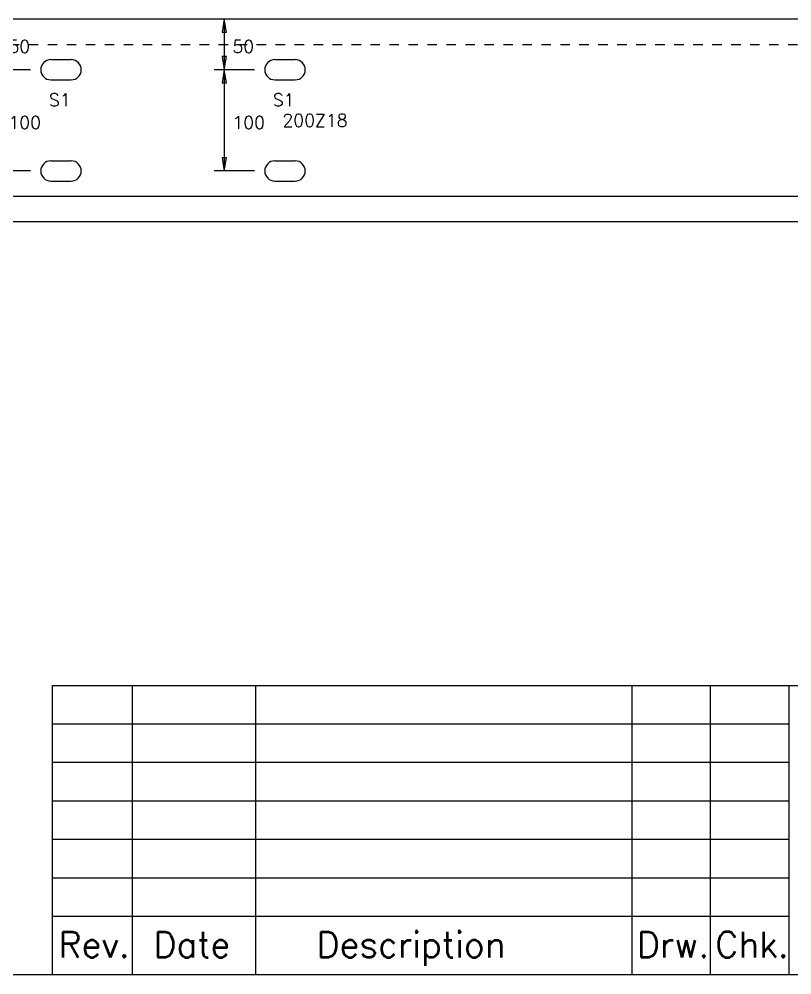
# Model space of a CAD drawing. Extents: x 0 to 420, y 0 to 297.
# Drawn here: x 185.2 to 282.1, y 0 to 119.9 of the extents above; entities that cross this region are included whole.
import ezdxf

# ---------------------------------------------------------------- set-up
doc = ezdxf.new("R2010")
doc.units = 0
doc.linetypes.add('CONTIN', pattern=[0])
doc.linetypes.add('DASHED', pattern=[2.38, 1.19, -1.19])
doc.layers.get('0').update_dxf_attribs({"linetype": 'CONTIN'})
for name, color, linetype in [('1', 7, 'CONTIN'), ('11', 7, 'CONTIN'), ('14', 7, 'CONTIN'), ('2', 7, 'CONTIN'), ('22', 7, 'CONTIN'), ('3', 1, 'CONTIN'), ('6', 4, 'CONTIN'), ('7', 3, 'DASHED')]:
    doc.layers.add(name, color=color, linetype=linetype)
doc.styles.add('SIMPLEX', font='SIMPLEX')

# ---------------------------------------------------------------- blocks, each defined once
blk = doc.blocks.new('CZEBORDR')
at = {"layer": '22'}
blk.add_line((420, 0), (0, 0), dxfattribs=at)
blk = doc.blocks.new('LOGO')
at = {"linetype": 'CONTINUOUS'}
for p, q in [((-230.55, 36.3), (0, 36.3)), ((-230.55, 0), (-230.55, 36.3)), ((-138.23, 36.3), (0, 36.3)), ((-138.23, 0), (-138.23, 36.3)), ((-138.23, 36.3), (-109.26, 36.3)), ((0, 0), (-230.55, 0)), ((-109.26, 0), (-138.23, 0))]:
    blk.add_line(p, q, dxfattribs=at)
at = {"layer": '14'}
for p, q in [((-230.55, 0), (-230.55, 36.3)), ((-230.55, 0), (-230.55, 36.3)), ((-230.55, 36.3), (-138.23, 36.3)), ((-220.52, 0), (-220.52, 36.3)), ((-205.08, 0), (-205.08, 36.3)), ((-157.91, 0), (-157.91, 36.3)), ((-148.07, 0), (-148.07, 36.3)), ((-138.23, 0), (-138.23, 36.3)), ((-230.55, 31.48), (-138.23, 31.48)), ((-230.55, 26.66), (-138.23, 26.66)), ((-230.55, 21.83), (-138.23, 21.83)), ((-230.55, 17.01), (-138.23, 17.01)), ((-230.55, 12.19), (-138.23, 12.19)), ((-230.55, 7.37), (-138.23, 7.37))]:
    blk.add_line(p, q, dxfattribs=at)
at = {"layer": '22'}
blk.add_line((0, 0), (-420, 0), dxfattribs=at)
at = {"layer": '14', "style": 'SIMPLEX'}
for s, height, p in [('Rev.', 3.215, (-229.82, 2.2)), ('Date', 3.215, (-217.93, 2.2)), ('Description', 3.2148, (-197.47, 2.2)), ('Drw.', 3.215, (-157.32, 2.2)), ('Chk.', 3.215, (-147.48, 2.2))]:
    blk.add_text(s, height=height, dxfattribs=at).set_placement(p)
blk = doc.blocks.new('WBSLOT')
at = {"layer": '6'}
for p, q in [((-1.27, 1.27), (1.27, 1.27)), ((-1.27, -1.27), (1.27, -1.27))]:
    blk.add_line(p, q, dxfattribs=at)
for centre, start, end in [((-1.27, 0), 90, 270), ((1.27, 0), 270, 90)]:
    blk.add_arc(centre, 1.27, start, end, dxfattribs=at)
blk = doc.blocks.new('ARROW')
at = {"layer": '2'}
for p, q in [((0, 0), (-1.651, 0.275)), ((-1.651, 0.275), (-1.651, -0.275)), ((-1.651, -0.275), (0, 0))]:
    blk.add_line(p, q, dxfattribs=at)
blk = doc.blocks.new('CZEPIECE')
at = {"layer": '1'}
for p, q in [((394.6, 55.88), (50.8, 55.88)), ((50.8, 33.655), (394.6, 33.655)), ((50.8, 30.48), (394.6, 30.48))]:
    blk.add_line(p, q, dxfattribs=at)
at = {"layer": '2'}
for p, q in [((189.23, 55.88), (181.61, 55.88)), ((217.311, 55.88), (209.691, 55.88)), ((210.961, 55.88), (210.961, 49.53)), ((186.69, 49.53), (181.61, 49.53)), ((186.69, 49.53), (181.61, 49.53)), ((214.771, 49.53), (209.691, 49.53)), ((214.771, 49.53), (209.691, 49.53)), ((210.961, 49.53), (210.961, 36.83)), ((186.69, 36.83), (181.61, 36.83)), ((214.771, 36.83), (209.691, 36.83))]:
    blk.add_line(p, q, dxfattribs=at)
at = {"layer": '7'}
blk.add_line((50.8, 52.705), (394.6, 52.705), dxfattribs=at)
at = {"layer": '2'}
for p, rotation in [((210.961, 55.88), 90), ((210.961, 49.53), -90), ((210.961, 49.53), 90), ((210.961, 36.83), -90)]:
    blk.add_blockref('ARROW', p, dxfattribs=dict(at, rotation=rotation))
at = {"layer": '6'}
for p in [(190.5, 49.53), (218.581, 49.53), (190.5, 36.83), (218.581, 36.83)]:
    blk.add_blockref('WBSLOT', p, dxfattribs=at)
at = {"layer": '11', "style": 'SIMPLEX'}
for s, p in [('50', (183.907, 51.647)), ('50', (211.987, 51.647)), ('100', (183.907, 42.122)), ('100', (211.987, 42.122))]:
    blk.add_text(s, height=1.587, dxfattribs=at).set_placement(p)
at = {"layer": '3', "style": 'SIMPLEX'}
for s, p in [('S1', (188.976, 44.958)), ('S1', (217.057, 44.958)), ('200Z18', (218.263, 42.386))]:
    blk.add_text(s, height=1.587, dxfattribs=at).set_placement(p)

msp = doc.modelspace()

# ---------------------------------------------------------------- block references
msp.add_blockref('CZEPIECE', (0, 64))
at = {"layer": '1'}
msp.add_blockref('CZEBORDR', (0, 0), dxfattribs=at)
at = {"layer": '2'}
msp.add_blockref('LOGO', (420, 0), dxfattribs=at)

doc.saveas('drawing.dxf')
